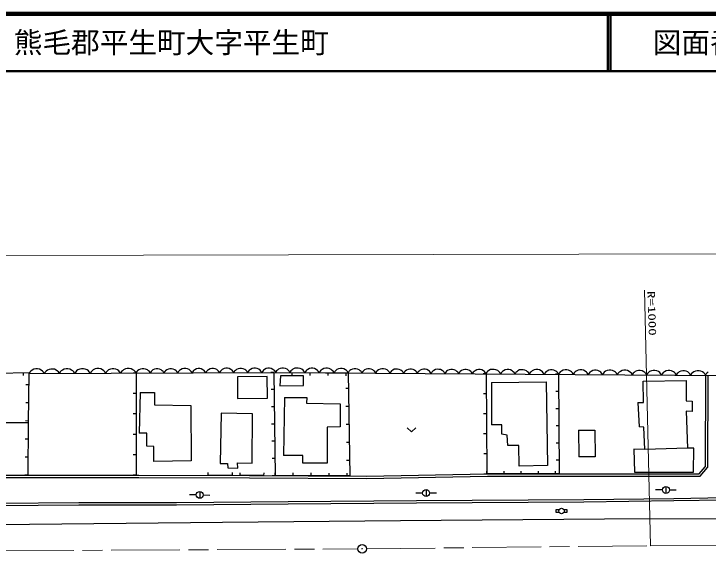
# Model space of a CAD drawing. Units: millimetres, scale not verified. Extents: x 40000 to 680000, y 20000 to 380000.
# Drawn here: x 405029 to 526292, y 285785 to 380000 of the extents above; entities that cross this region are included whole.
import ezdxf
from ezdxf.enums import TextEntityAlignment as Align

# ---------------------------------------------------------------- set-up
doc = ezdxf.new("R2010")
doc.units = ezdxf.units.MM
doc.header["$LTSCALE"] = 1000
doc.linetypes.add('CHAIN', pattern=[18.5, 12, -1.5, 3.5, -1.5])
for name, color, linetype, lineweight in [('M-BGD', 7, 'Continuous', 25), ('M-BMK', 2, 'CHAIN', 13), ('M-BMK-SRVR', 3, 'Continuous', 25), ('M-STR-HTXT', 7, 'Continuous', 13), ('M-STR-STRC', 7, 'Continuous', 25), ('M-TTL', 2, 'Continuous', 140), ('M-TTL-LINE', 7, 'Continuous', 50)]:
    doc.layers.add(name, color=color, linetype=linetype, lineweight=lineweight)
doc.layers.add('M-TTL-TXT', color=7, linetype='Continuous')
doc.styles.add('ＭＳ ゴシック', font='')
doc.styles.get('ＭＳ ゴシック').set_extended_font_data('MS Gothic')

msp = doc.modelspace()

# ---------------------------------------------------------------- linework, layer by layer
at = {"layer": 'M-BGD'}
for p, q in [((408198, 317743), (407983, 317580)), ((408521, 317906), (408198, 317743)), ((408845, 317962), (408521, 317906)), ((409169, 317964), (408845, 317962)), ((409493, 317911), (409169, 317964)), ((409818, 317751), (409493, 317911)), ((410035, 317590), (409818, 317751)), ((410878, 317734), (410671, 317577)), ((411189, 317892), (410878, 317734)), ((411501, 317946), (411189, 317892)), ((411813, 317947), (411501, 317946)), ((412125, 317897), (411813, 317947)), ((412438, 317742), (412125, 317897)), ((412647, 317587), (412438, 317742)), ((413498, 317770), (413283, 317607)), ((413821, 317933), (413498, 317770)), ((414145, 317989), (413821, 317933)), ((414469, 317991), (414145, 317989)), ((414793, 317938), (414469, 317991)), ((415118, 317778), (414793, 317938)), ((415335, 317617), (415118, 317778)), ((416198, 317784), (415983, 317621)), ((416521, 317947), (416198, 317784)), ((416845, 318003), (416521, 317947)), ((417169, 318005), (416845, 318003)), ((417493, 317952), (417169, 318005)), ((417818, 317792), (417493, 317952)), ((418035, 317631), (417818, 317792)), ((418898, 317797), (418683, 317634)), ((419221, 317961), (418898, 317797)), ((419545, 318017), (419221, 317961)), ((419869, 318018), (419545, 318017)), ((420193, 317966), (419869, 318018)), ((420518, 317806), (420193, 317966)), ((420735, 317645), (420518, 317806)), ((421578, 317789), (421371, 317632)), ((421889, 317947), (421578, 317789)), ((422201, 318000), (421889, 317947)), ((422513, 318002), (422201, 318000)), ((422825, 317951), (422513, 318002)), ((423138, 317797), (422825, 317951)), ((423347, 317642), (423138, 317797)), ((424198, 317824), (423983, 317661)), ((424521, 317988), (424198, 317824)), ((424845, 318044), (424521, 317988)), ((425169, 318045), (424845, 318044)), ((425493, 317993), (425169, 318045)), ((425818, 317833), (425493, 317993)), ((426035, 317672), (425818, 317833)), ((426839, 317794), (426640, 317643)), ((427138, 317945), (426839, 317794)), ((427438, 317997), (427138, 317945)), ((427738, 317999), (427438, 317997)), ((428038, 317950), (427738, 317999)), ((428339, 317802), (428038, 317950)), ((428540, 317653), (428339, 317802)), ((429319, 317785), (429128, 317640)), ((429607, 317930), (429319, 317785)), ((429894, 317980), (429607, 317930)), ((430182, 317981), (429894, 317980)), ((430471, 317934), (430182, 317981)), ((430759, 317792), (430471, 317934)), ((430952, 317649), (430759, 317792)), ((431719, 317797), (431528, 317652)), ((432007, 317942), (431719, 317797)), ((432294, 317992), (432007, 317942)), ((432582, 317993), (432294, 317992)), ((432871, 317947), (432582, 317993)), ((433159, 317804), (432871, 317947)), ((433352, 317661), (433159, 317804)), ((434139, 317831), (433940, 317680)), ((434438, 317983), (434139, 317831)), ((434738, 318034), (434438, 317983)), ((435038, 318036), (434738, 318034)), ((435338, 317987), (435038, 318036)), ((435639, 317839), (435338, 317987)), ((435840, 317690), (435639, 317839)), ((436619, 317822), (436428, 317677)), ((436906, 317967), (436619, 317822)), ((437194, 318017), (436906, 317967)), ((437482, 318018), (437194, 318017)), ((437770, 317972), (437482, 318018)), ((438059, 317829), (437770, 317972)), ((438252, 317686), (438059, 317829)), ((439019, 317834), (438828, 317689)), ((439306, 317980), (439019, 317834)), ((439594, 318029), (439306, 317980)), ((439882, 318031), (439594, 318029)), ((440170, 317984), (439882, 318031)), ((440459, 317841), (440170, 317984)), ((440652, 317698), (440459, 317841)), ((441240, 317717), (441091, 317567)), ((441439, 317868), (441240, 317717)), ((441738, 318020), (441439, 317868)), ((442038, 318072), (441738, 318020)), ((442338, 318073), (442038, 318072)), ((442638, 318025), (442338, 318073)), ((442939, 317876), (442638, 318025)), ((443140, 317727), (442939, 317876)), ((443291, 317578), (443140, 317727)), ((443728, 317714), (443585, 317569)), ((443919, 317859), (443728, 317714)), ((444206, 318005), (443919, 317859)), ((444494, 318054), (444206, 318005)), ((444782, 318056), (444494, 318054)), ((445070, 318009), (444782, 318056)), ((445359, 317866), (445070, 318009)), ((445552, 317723), (445359, 317866)), ((445697, 317580), (445552, 317723)), ((446140, 317742), (445991, 317592)), ((446339, 317893), (446140, 317742)), ((446638, 318045), (446339, 317893)), ((446938, 318097), (446638, 318045)), ((447238, 318098), (446938, 318097)), ((447538, 318050), (447238, 318098)), ((447839, 317901), (447538, 318050)), ((448040, 317752), (447839, 317901)), ((448190, 317603), (448040, 317752)), ((448628, 317739), (448485, 317594)), ((448819, 317884), (448628, 317739)), ((449106, 318030), (448819, 317884)), ((449394, 318079), (449106, 318030)), ((449682, 318081), (449394, 318079)), ((449970, 318034), (449682, 318081)), ((450259, 317891), (449970, 318034)), ((450452, 317748), (450259, 317891)), ((450597, 317605), (450452, 317748)), ((451050, 317764), (450899, 317615)), ((451251, 317913), (451050, 317764)), ((451552, 318061), (451251, 317913)), ((451852, 318109), (451552, 318061)), ((452152, 318106), (451852, 318109)), ((452452, 318054), (452152, 318106)), ((452751, 317902), (452452, 318054)), ((452950, 317751), (452751, 317902)), ((453098, 317600), (452950, 317751)), ((453562, 317763), (453405, 317608)), ((453771, 317918), (453562, 317763)), ((454084, 318072), (453771, 317918)), ((454396, 318121), (454084, 318072)), ((454708, 318119), (454396, 318121)), ((455020, 318065), (454708, 318119)), ((455331, 317907), (455020, 318065)), ((455538, 317750), (455331, 317907)), ((455693, 317593), (455538, 317750)), ((456149, 317730), (455998, 317581)), ((456350, 317878), (456149, 317730)), ((456651, 318026), (456350, 317878)), ((456952, 318074), (456651, 318026)), ((457252, 318072), (456952, 318074)), ((457551, 318020), (457252, 318072)), ((457850, 317868), (457551, 318020)), ((458049, 317717), (457850, 317868)), ((458198, 317566), (458049, 317717)), ((458661, 317729), (458504, 317574)), ((458871, 317883), (458661, 317729)), ((459184, 318037), (458871, 317883)), ((459496, 318087), (459184, 318037)), ((459808, 318085), (459496, 318087)), ((460120, 318031), (459808, 318085)), ((460430, 317873), (460120, 318031)), ((460637, 317716), (460430, 317873)), ((460792, 317559), (460637, 317716)), ((461450, 317844), (461249, 317695)), ((461751, 317992), (461450, 317844)), ((462052, 318040), (461751, 317992)), ((462352, 318038), (462052, 318040)), ((462651, 317986), (462352, 318038)), ((462950, 317834), (462651, 317986)), ((463149, 317683), (462950, 317834)), ((463893, 317806), (463700, 317663)), ((464182, 317948), (463893, 317806)), ((464470, 317994), (464182, 317948)), ((464758, 317992), (464470, 317994)), ((465046, 317942), (464758, 317992)), ((465333, 317796), (465046, 317942)), ((465524, 317651), (465333, 317796)), ((466293, 317790), (466100, 317647)), ((466582, 317932), (466293, 317790)), ((466870, 317978), (466582, 317932)), ((467158, 317976), (466870, 317978)), ((467446, 317926), (467158, 317976)), ((467733, 317780), (467446, 317926)), ((467924, 317635), (467733, 317780)), ((468713, 317795), (468512, 317647)), ((469014, 317943), (468713, 317795)), ((469314, 317991), (469014, 317943)), ((469614, 317989), (469314, 317991)), ((469914, 317937), (469614, 317989)), ((470213, 317785), (469914, 317937)), ((470412, 317634), (470213, 317785)), ((471193, 317757), (471000, 317614)), ((471482, 317899), (471193, 317757)), ((471770, 317945), (471482, 317899)), ((472058, 317943), (471770, 317945)), ((472346, 317893), (472058, 317943)), ((472633, 317747), (472346, 317893)), ((472824, 317602), (472633, 317747)), ((473593, 317741), (473400, 317598)), ((473881, 317883), (473593, 317741)), ((474170, 317929), (473881, 317883)), ((474458, 317927), (474170, 317929)), ((474745, 317877), (474458, 317927)), ((475032, 317731), (474745, 317877)), ((475224, 317586), (475032, 317731)), ((475992, 317725), (475799, 317582)), ((476281, 317867), (475992, 317725)), ((476570, 317913), (476281, 317867)), ((476858, 317911), (476570, 317913)), ((477145, 317861), (476858, 317911)), ((477432, 317715), (477145, 317861)), ((477623, 317570), (477432, 317715)), ((478681, 317851), (478392, 317709)), ((478970, 317897), (478681, 317851)), ((479258, 317895), (478970, 317897)), ((479545, 317845), (479258, 317895)), ((479832, 317699), (479545, 317845)), ((481081, 317835), (480792, 317692)), ((481370, 317881), (481081, 317835)), ((481658, 317879), (481370, 317881)), ((481945, 317829), (481658, 317879)), ((482232, 317683), (481945, 317829)), ((483481, 317818), (483192, 317676)), ((483770, 317864), (483481, 317818)), ((484058, 317863), (483770, 317864)), ((484345, 317813), (484058, 317863)), ((484632, 317667), (484345, 317813)), ((485881, 317802), (485592, 317660)), ((486170, 317848), (485881, 317802)), ((486458, 317846), (486170, 317848)), ((486745, 317797), (486458, 317846)), ((487032, 317651), (486745, 317797)), ((488300, 317842), (487986, 317688)), ((488612, 317892), (488300, 317842)), ((488924, 317890), (488612, 317892)), ((489236, 317836), (488924, 317890)), ((489546, 317678), (489236, 317836)), ((490867, 317797), (490566, 317649)), ((491168, 317845), (490867, 317797)), ((491468, 317843), (491168, 317845)), ((491767, 317791), (491468, 317843)), ((492066, 317639), (491767, 317791)), ((493367, 317780), (493066, 317632)), ((493668, 317828), (493367, 317780)), ((493968, 317826), (493668, 317828)), ((494267, 317774), (493968, 317826)), ((494566, 317622), (494267, 317774)), ((495899, 317791), (495586, 317637)), ((496212, 317841), (495899, 317791)), ((496524, 317839), (496212, 317841)), ((496835, 317785), (496524, 317839)), ((497146, 317627), (496835, 317785)), ((498467, 317746), (498166, 317598)), ((498767, 317794), (498467, 317746)), ((499067, 317792), (498767, 317794)), ((499367, 317740), (499067, 317792)), ((499666, 317588), (499367, 317740)), ((500984, 317757), (500671, 317603)), ((501296, 317807), (500984, 317757)), ((501608, 317805), (501296, 317807)), ((501920, 317751), (501608, 317805)), ((502231, 317593), (501920, 317751)), ((503584, 317740), (503271, 317586)), ((503896, 317790), (503584, 317740)), ((504208, 317787), (503896, 317790)), ((504520, 317733), (504208, 317787)), ((504831, 317575), (504520, 317733)), ((506452, 317742), (506151, 317694)), ((506752, 317740), (506452, 317742)), ((507051, 317688), (506752, 317740)), ((508996, 317755), (508683, 317705)), ((509308, 317753), (508996, 317755)), ((509619, 317699), (509308, 317753)), ((511596, 317738), (511283, 317688)), ((511908, 317736), (511596, 317738)), ((512219, 317682), (511908, 317736)), ((387725, 316971), (407608, 317349)), ((406638, 317331), (406648, 316831)), ((407642, 317146), (407552, 308601)), ((407608, 317349), (407642, 317146)), ((407642, 317146), (450742, 317366)), ((407822, 317417), (407661, 317146)), ((407983, 317580), (407822, 317417)), ((410198, 317429), (410035, 317590)), ((410361, 317160), (410198, 317429)), ((410516, 317421), (410361, 317160)), ((410671, 317577), (410516, 317421)), ((412804, 317432), (412647, 317587)), ((412961, 317173), (412804, 317432)), ((413122, 317444), (412961, 317173)), ((413283, 317607), (413122, 317444)), ((415498, 317456), (415335, 317617)), ((415661, 317187), (415498, 317456)), ((415822, 317458), (415661, 317187)), ((415983, 317621), (415822, 317458)), ((418198, 317470), (418035, 317631)), ((418361, 317201), (418198, 317470)), ((418522, 317471), (418361, 317201)), ((418683, 317634), (418522, 317471)), ((420897, 317484), (420735, 317645)), ((421061, 317214), (420897, 317484)), ((421216, 317475), (421061, 317214)), ((421371, 317632), (421216, 317475)), ((423504, 317487), (423347, 317642)), ((423661, 317228), (423504, 317487)), ((423821, 317499), (423661, 317228)), ((423983, 317661), (423821, 317499)), ((426361, 317241), (425861, 317241)), ((426197, 317511), (426035, 317672)), ((426361, 317241), (426197, 317511)), ((426491, 317492), (426342, 317241)), ((426361, 317241), (426361, 299391)), ((426640, 317643), (426491, 317492)), ((428691, 317503), (428540, 317653)), ((428842, 317254), (428691, 317503)), ((428985, 317495), (428842, 317254)), ((429128, 317640), (428985, 317495)), ((431097, 317506), (430952, 317649)), ((431242, 317266), (431097, 317506)), ((431385, 317507), (431242, 317266)), ((431528, 317652), (431385, 317507)), ((433497, 317518), (433352, 317661)), ((433642, 317279), (433497, 317518)), ((433791, 317529), (433642, 317279)), ((433940, 317680), (433791, 317529)), ((435991, 317541), (435840, 317690)), ((436142, 317291), (435991, 317541)), ((436285, 317532), (436142, 317291)), ((436428, 317677), (436285, 317532)), ((438397, 317543), (438252, 317686)), ((438542, 317304), (438397, 317543)), ((438685, 317544), (438542, 317304)), ((438828, 317689), (438685, 317544)), ((440797, 317555), (440652, 317698)), ((440942, 317316), (440797, 317555)), ((441091, 317567), (440942, 317316)), ((443442, 317329), (443291, 317578)), ((443585, 317569), (443442, 317329)), ((449299, 316621), (444116, 316595)), ((444116, 316595), (444116, 312774)), ((445842, 317341), (445697, 317580)), ((445991, 317592), (445842, 317341)), ((448342, 317354), (448190, 317603)), ((448485, 317594), (448342, 317354)), ((449351, 312852), (449299, 316621)), ((450423, 317364), (449923, 317358)), ((450423, 317364), (450420, 316864)), ((450423, 317364), (463447, 317281)), ((450423, 317364), (450663, 299317)), ((450742, 317366), (450597, 317605)), ((450742, 317366), (573119, 316545)), ((450899, 317615), (450747, 317366)), ((451595, 316762), (451473, 315003)), ((455644, 316762), (451595, 316762)), ((453247, 317349), (453098, 317600)), ((453405, 317608), (453247, 317349)), ((453571, 317344), (453567, 316844)), ((455644, 315044), (455644, 316762)), ((455847, 317332), (455693, 317593)), ((455998, 317581), (455847, 317332)), ((456718, 317324), (456715, 316824)), ((458347, 317315), (458198, 317566)), ((458504, 317574), (458347, 317315)), ((459866, 317304), (459862, 316804)), ((460947, 317298), (460792, 317559)), ((461098, 317546), (460947, 317298)), ((461249, 317695), (461098, 317546)), ((463013, 317284), (463010, 316784)), ((463298, 317532), (463149, 317683)), ((463447, 317281), (463298, 317532)), ((463555, 317520), (463409, 317281)), ((463447, 317281), (463686, 299262)), ((463700, 317663), (463555, 317520)), ((465667, 317506), (465524, 317651)), ((465809, 317265), (465667, 317506)), ((465955, 317504), (465809, 317265)), ((466100, 317647), (465955, 317504)), ((468067, 317490), (467924, 317635)), ((468209, 317249), (468067, 317490)), ((468361, 317498), (468209, 317249)), ((468512, 317647), (468361, 317498)), ((470561, 317483), (470412, 317634)), ((470709, 317232), (470561, 317483)), ((470855, 317471), (470709, 317232)), ((471000, 317614), (470855, 317471)), ((472967, 317457), (472824, 317602)), ((473109, 317216), (472967, 317457)), ((473255, 317455), (473109, 317216)), ((473400, 317598), (473255, 317455)), ((475367, 317441), (475224, 317586)), ((475509, 317200), (475367, 317441)), ((475655, 317439), (475509, 317200)), ((475799, 317582), (475655, 317439)), ((477766, 317425), (477623, 317570)), ((477909, 317184), (477766, 317425)), ((478054, 317423), (477909, 317184)), ((478199, 317566), (478054, 317423)), ((478392, 317709), (478199, 317566)), ((480023, 317554), (479832, 317699)), ((480166, 317409), (480023, 317554)), ((480309, 317168), (480166, 317409)), ((480454, 317407), (480309, 317168)), ((480599, 317550), (480454, 317407)), ((480792, 317692), (480599, 317550)), ((482423, 317538), (482232, 317683)), ((482566, 317393), (482423, 317538)), ((482709, 317152), (482566, 317393)), ((482854, 317391), (482709, 317152)), ((482999, 317534), (482854, 317391)), ((483192, 317676), (482999, 317534)), ((484823, 317521), (484632, 317667)), ((484966, 317376), (484823, 317521)), ((485109, 317135), (484966, 317376)), ((485254, 317375), (485109, 317135)), ((485399, 317518), (485254, 317375)), ((485592, 317660), (485399, 317518)), ((487509, 317119), (487009, 317116)), ((487223, 317505), (487032, 317651)), ((487366, 317360), (487223, 317505)), ((487509, 317119), (487366, 317360)), ((487620, 317379), (487463, 317120)), ((487509, 317119), (487637, 299612)), ((487777, 317534), (487620, 317379)), ((487986, 317688), (487777, 317534)), ((489753, 317520), (489546, 317678)), ((489908, 317363), (489753, 317520)), ((490063, 317102), (489908, 317363)), ((490214, 317351), (490063, 317102)), ((490365, 317500), (490214, 317351)), ((490566, 317649), (490365, 317500)), ((492265, 317488), (492066, 317639)), ((492414, 317337), (492265, 317488)), ((492563, 317086), (492414, 317337)), ((492714, 317334), (492563, 317086)), ((492865, 317483), (492714, 317334)), ((493066, 317632), (492865, 317483)), ((494765, 317471), (494566, 317622)), ((494914, 317320), (494765, 317471)), ((495063, 317069), (494914, 317320)), ((495220, 317328), (495063, 317069)), ((495377, 317483), (495220, 317328)), ((495586, 317637), (495377, 317483)), ((497353, 317469), (497146, 317627)), ((497508, 317312), (497353, 317469)), ((497662, 317051), (497508, 317312)), ((497814, 317300), (497662, 317051)), ((497965, 317449), (497814, 317300)), ((498166, 317598), (497965, 317449)), ((500162, 317035), (499662, 317031)), ((499865, 317437), (499666, 317588)), ((500014, 317286), (499865, 317437)), ((500162, 317035), (500014, 317286)), ((500305, 317294), (500147, 317035)), ((500162, 317035), (500289, 299628)), ((500462, 317449), (500305, 317294)), ((500671, 317603), (500462, 317449)), ((502438, 317435), (502231, 317593)), ((502592, 317278), (502438, 317435)), ((502747, 317017), (502592, 317278)), ((502904, 317276), (502747, 317017)), ((503062, 317431), (502904, 317276)), ((503271, 317586), (503062, 317431)), ((505037, 317418), (504831, 317575)), ((505192, 317261), (505037, 317418)), ((505347, 317000), (505192, 317261)), ((505498, 317249), (505347, 317000)), ((505649, 317398), (505498, 317249)), ((505850, 317546), (505649, 317398)), ((506151, 317694), (505850, 317546)), ((507350, 317536), (507051, 317688)), ((507549, 317385), (507350, 317536)), ((507698, 317234), (507549, 317385)), ((507847, 316983), (507698, 317234)), ((508004, 317242), (507847, 316983)), ((508161, 317397), (508004, 317242)), ((508370, 317552), (508161, 317397)), ((508683, 317705), (508370, 317552)), ((509930, 317541), (509619, 317699)), ((510137, 317384), (509930, 317541)), ((510292, 317227), (510137, 317384)), ((510447, 316966), (510292, 317227)), ((510604, 317225), (510447, 316966)), ((510761, 317379), (510604, 317225)), ((510970, 317534), (510761, 317379)), ((511283, 317688), (510970, 317534)), ((512530, 317524), (512219, 317682)), ((512737, 317366), (512530, 317524)), ((512892, 317209), (512737, 317366)), ((513046, 316948), (512892, 317209)), ((513198, 317197), (513046, 316948)), ((513349, 317346), (513198, 317197)), ((513550, 317495), (513349, 317346)), ((513851, 317643), (513550, 317495)), ((514152, 317691), (513851, 317643)), ((514451, 317689), (514152, 317691)), ((514751, 317637), (514451, 317689)), ((515050, 317485), (514751, 317637)), ((515249, 317333), (515050, 317485)), ((515398, 317182), (515249, 317333)), ((515546, 316931), (515398, 317182)), ((515704, 317190), (515546, 316931)), ((515861, 317345), (515704, 317190)), ((516070, 317500), (515861, 317345)), ((516383, 317654), (516070, 317500)), ((516696, 317704), (516383, 317654)), ((517008, 317702), (516696, 317704)), ((517319, 317648), (517008, 317702)), ((517630, 317489), (517319, 317648)), ((517837, 317332), (517630, 317489)), ((517992, 317175), (517837, 317332)), ((518146, 316914), (517992, 317175)), ((518304, 317173), (518146, 316914)), ((518461, 317328), (518304, 317173)), ((518670, 317482), (518461, 317328)), ((518983, 317636), (518670, 317482)), ((519296, 317686), (518983, 317636)), ((519608, 317684), (519296, 317686)), ((519919, 317630), (519608, 317684)), ((520230, 317472), (519919, 317630)), ((520437, 317315), (520230, 317472)), ((520592, 317158), (520437, 317315)), ((520746, 316897), (520592, 317158)), ((520898, 317146), (520746, 316897)), ((521049, 317295), (520898, 317146)), ((521250, 317443), (521049, 317295)), ((521551, 317591), (521250, 317443)), ((521851, 317639), (521551, 317591)), ((522151, 317637), (521851, 317639)), ((522451, 317585), (522151, 317637)), ((522750, 317433), (522451, 317585)), ((522949, 317282), (522750, 317433)), ((523098, 317131), (522949, 317282)), ((523246, 316880), (523098, 317131)), ((523404, 317139), (523246, 316880)), ((523561, 317294), (523404, 317139)), ((523770, 317448), (523561, 317294)), ((524083, 317602), (523770, 317448)), ((524395, 317652), (524083, 317602)), ((524707, 317650), (524395, 317652)), ((525019, 317596), (524707, 317650)), ((525330, 317438), (525019, 317596)), ((525537, 317280), (525330, 317438)), ((525692, 317123), (525537, 317280)), ((525846, 316862), (525692, 317123)), ((525846, 316862), (525779, 300880)), ((525972, 317111), (525820, 316863)), ((526123, 317260), (525972, 317111)), ((526324, 317409), (526123, 317260)), ((526246, 316860), (526178, 300729)), ((488454, 315620), (497976, 315684)), ((488454, 315620), (488454, 308207)), ((497976, 315684), (498232, 301113)), ((514940, 315825), (522481, 315953)), ((515004, 312119), (514940, 315825)), ((522481, 315953), (522481, 312374)), ((407621, 315169), (407121, 315174)), ((450463, 314356), (449963, 314350)), ((451473, 315003), (455644, 315044)), ((463483, 314567), (462983, 314560)), ((426361, 313671), (425861, 313671)), ((427060, 313832), (426907, 306725)), ((427060, 313832), (429565, 313832)), ((429565, 313832), (429616, 311684)), ((452291, 312999), (452127, 302855)), ((452291, 312999), (456176, 312999)), ((456176, 312999), (456135, 311977)), ((487534, 313618), (487034, 313614)), ((500184, 314029), (499684, 314025)), ((407588, 312016), (407088, 312022)), ((429616, 311684), (435956, 311582)), ((444116, 312774), (449351, 312852)), ((456135, 311977), (462025, 311854)), ((462025, 311854), (462025, 307846)), ((514045, 312119), (515004, 312119)), ((514045, 312119), (514275, 307838)), ((522481, 312374), (523504, 312310)), ((523504, 312310), (523504, 310521)), ((435956, 311582), (436007, 301919)), ((450503, 311349), (450003, 311342)), ((463524, 311419), (463024, 311413)), ((500206, 311023), (499706, 311019)), ((523504, 310521), (522481, 310585)), ((522481, 310585), (522716, 304108)), ((426361, 310101), (425861, 310101)), ((441248, 310235), (441052, 301433)), ((446680, 310136), (441248, 310235)), ((446647, 301498), (446680, 310136)), ((487560, 310116), (487060, 310113)), ((391624, 308612), (407552, 308601)), ((407555, 308864), (407055, 308869)), ((407552, 308601), (407455, 299406)), ((407552, 308601), (407552, 308101)), ((450543, 308341), (450043, 308334)), ((463566, 308272), (463066, 308266)), ((490244, 308207), (488454, 308207)), ((490244, 306545), (490244, 308207)), ((500228, 308017), (499728, 308013)), ((459775, 307805), (459745, 301526)), ((462025, 307846), (459775, 307805)), ((473713, 307673), (474463, 306953)), ((474463, 306953), (475213, 307673)), ((503664, 307248), (506476, 307248)), ((503664, 307248), (503728, 302583)), ((506476, 307248), (506540, 302583)), ((515060, 307772), (514275, 307838)), ((515223, 303911), (515060, 307772)), ((407521, 305711), (407021, 305716)), ((426361, 306531), (425861, 306531)), ((428236, 306725), (426907, 306725)), ((428236, 304476), (428236, 306725)), ((487586, 306615), (487086, 306611)), ((491202, 306418), (490244, 306545)), ((491330, 304564), (491202, 306418)), ((429463, 304425), (428236, 304476)), ((429463, 301817), (429463, 304425)), ((450583, 305333), (450083, 305326)), ((463608, 305125), (463108, 305118)), ((493247, 304564), (491330, 304564)), ((493311, 300985), (493247, 304564)), ((500250, 305011), (499750, 305007)), ((515223, 303911), (513326, 303944)), ((513326, 303944), (513457, 299920)), ((522716, 304108), (515223, 303911)), ((523796, 304140), (522716, 304108)), ((523763, 299952), (523796, 304140)), ((407488, 302559), (406988, 302564)), ((426361, 302961), (425861, 302961)), ((450623, 302325), (450123, 302318)), ((455501, 302855), (452127, 302855)), ((455501, 301526), (455501, 302855)), ((463650, 301978), (463150, 301971)), ((487611, 303113), (487111, 303110)), ((500272, 302005), (499772, 302001)), ((506540, 302583), (503728, 302583)), ((436007, 301919), (429463, 301817)), ((441052, 301433), (442360, 301433)), ((442360, 301433), (442393, 300680)), ((444127, 300648), (444095, 301531)), ((444095, 301531), (446647, 301498)), ((459745, 301526), (455501, 301526)), ((498232, 301113), (493311, 300985)), ((524707, 299655), (525779, 300880)), ((438942, 299356), (438944, 299856)), ((442393, 300680), (444127, 300648)), ((443196, 299344), (443197, 299844)), ((444546, 299341), (444547, 299841)), ((448717, 299325), (448719, 299825)), ((450663, 299317), (450666, 299817)), ((453811, 299304), (453813, 299804)), ((456959, 299290), (456961, 299790)), ((460106, 299277), (460108, 299777)), ((463254, 299264), (463256, 299764)), ((466635, 299250), (487778, 299614)), ((487637, 299612), (487137, 299608)), ((487637, 299612), (487636, 300112)), ((500289, 299628), (487637, 299612)), ((487778, 299614), (524707, 299655)), ((490643, 299615), (490642, 300115)), ((493649, 299619), (493648, 300119)), ((496655, 299623), (496654, 300123)), ((499661, 299627), (499660, 300127)), ((513457, 299920), (523763, 299952)), ((524889, 299255), (526178, 300729)), ((398854, 299406), (407596, 299406)), ((398854, 299006), (407596, 299006)), ((407455, 299406), (406955, 299411)), ((407596, 299406), (426864, 299390)), ((407596, 299006), (426863, 298990)), ((426361, 299391), (425861, 299391)), ((426863, 298990), (446184, 298936)), ((426864, 299390), (446185, 299336)), ((443196, 299344), (438942, 299356)), ((448717, 299325), (444546, 299341)), ((446184, 298936), (466638, 298850)), ((446185, 299336), (466635, 299250)), ((450663, 299317), (450164, 299310)), ((463686, 299262), (450663, 299317)), ((466638, 298850), (487781, 299214)), ((487781, 299214), (524889, 299255)), ((518928, 297417), (518928, 296217)), ((436885, 295961), (435685, 295961)), ((437485, 296561), (437485, 295361)), ((438084, 295943), (439284, 295908)), ((476432, 296264), (475232, 296232)), ((477032, 296880), (477032, 295680)), ((477632, 296289), (478831, 296308)), ((518328, 296817), (517128, 296817)), ((519528, 296825), (520728, 296840)), ((433424, 294605), (452954, 294818)), ((452954, 294818), (475338, 294975)), ((475338, 294975), (504574, 295167)), ((475341, 294575), (504577, 294767)), ((504574, 295167), (520312, 295355)), ((504577, 294767), (520318, 294955)), ((520312, 295355), (536364, 295594)), ((520318, 294955), (536374, 295195)), ((399145, 294457), (416366, 294621)), ((399148, 294057), (416367, 294221)), ((416366, 294621), (433424, 294605)), ((416367, 294221), (433426, 294205)), ((433426, 294205), (452958, 294418)), ((452958, 294418), (475341, 294575)), ((500254, 293344), (499694, 293344)), ((499694, 293344), (499694, 292944)), ((499694, 292944), (500254, 292944)), ((501694, 293344), (501134, 293344)), ((501134, 292944), (501694, 292944)), ((501694, 292944), (501694, 293344))]:
    msp.add_line(p, q, dxfattribs=at)
for centre, radius in [((518928, 296817), 600), ((437485, 295961), 600), ((477032, 296280), 600), ((500694, 293144), 480)]:
    msp.add_circle(centre, radius, dxfattribs=at)
at = {"layer": 'M-BMK'}
for p, q in [((366520, 285975), (465108, 286531)), ((466608, 286543), (516235, 287082)), ((516235, 287082), (535672, 287132))]:
    msp.add_line(p, q, dxfattribs=at)
at = {"layer": 'M-BMK-SRVR'}
for radius in [750, 30]:
    msp.add_circle((465858, 286535), radius, dxfattribs=at)
at = {"layer": 'M-STR-HTXT'}
for p, q in [((572094, 338197), (191387, 337327)), ((516235, 287082), (515195, 331718))]:
    msp.add_line(p, q, dxfattribs=at)
at = {"layer": 'M-STR-STRC'}
for p, q in [((399087, 290774), (441477, 291170)), ((441477, 291170), (472583, 291466)), ((472583, 291466), (508179, 291782)), ((508179, 291782), (534205, 291836))]:
    msp.add_line(p, q, dxfattribs=at)
at = {"layer": 'M-TTL'}
msp.add_line((680000, 380000), (40000, 380000), dxfattribs=at)
at = {"layer": 'M-TTL-LINE'}
for p, q in [((508747, 380000), (508747, 370000)), ((509247, 380000), (509247, 370000)), ((40000, 370000), (680000, 370000))]:
    msp.add_line(p, q, dxfattribs=at)

# ---------------------------------------------------------------- texts
at = {"layer": 'M-STR-HTXT', "style": 'ＭＳ ゴシック', "width": 1.45}
msp.add_text('R=1000', height=1320, rotation=271.9, dxfattribs=at).set_placement((515289, 331550), align=Align.BOTTOM_LEFT)
at = {"layer": 'M-TTL-TXT', "style": 'ＭＳ ゴシック'}
msp.add_text('熊毛郡平生町大字平生町', height=3666, dxfattribs=at).set_placement((405024, 375000), align=Align.MIDDLE_LEFT)
msp.add_text('図面番号', height=3666, dxfattribs=at).set_placement((526622, 375000), align=Align.MIDDLE_CENTER)

doc.saveas('drawing.dxf')
